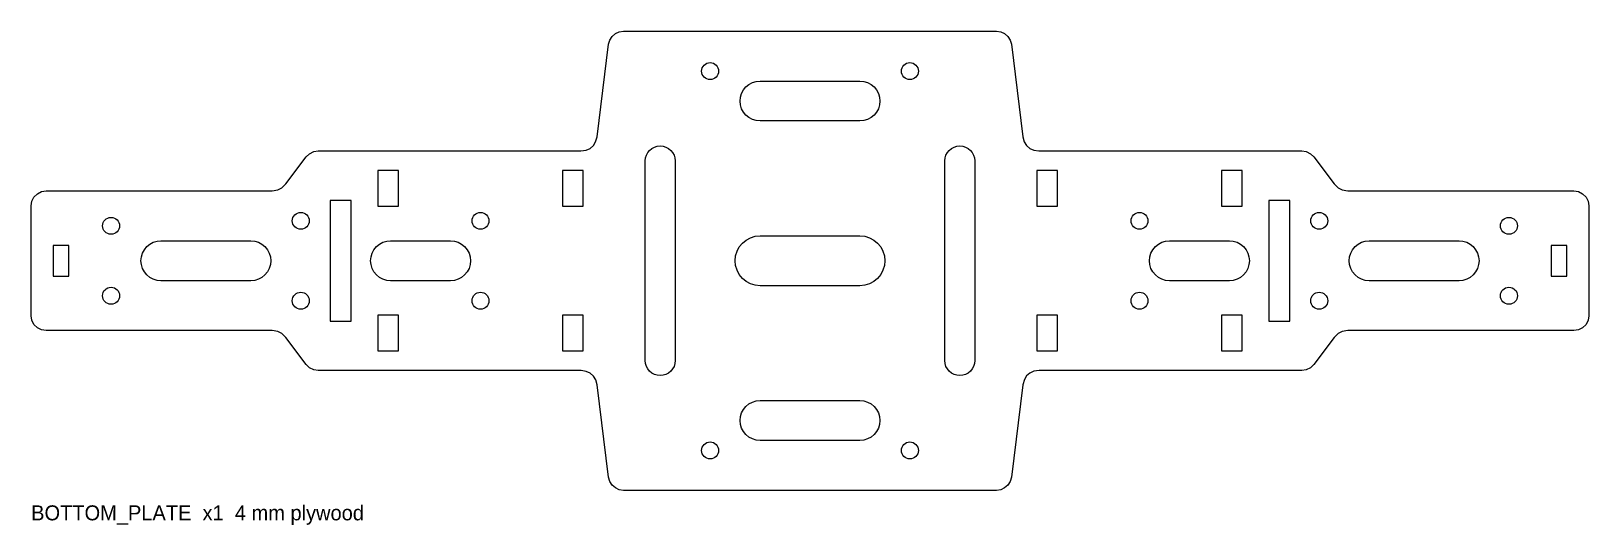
# Model space of a CAD drawing. Header units: millimetres. Extents: x -156 to 156, y -53 to 46.
import ezdxf

# ---------------------------------------------------------------- set-up
doc = ezdxf.new("R2010")
doc.units = ezdxf.units.MM
for name, color, linetype in [('CUT_INNER', 5, 'Continuous'), ('CUT_OUTER', 1, 'Continuous'), ('NOTES', 7, 'Continuous')]:
    doc.layers.add(name, color=color, linetype=linetype)

msp = doc.modelspace()

# ---------------------------------------------------------------- linework, layer by layer
at = {"layer": 'CUT_INNER'}
for points in [[(10, 36), (10.78, 35.92), (11.53, 35.7), (12.22, 35.33), (12.83, 34.83), (13.33, 34.22), (13.7, 33.53), (13.92, 32.78), (14, 32), (13.92, 31.22), (13.7, 30.47), (13.33, 29.78), (12.83, 29.17), (12.22, 28.67), (11.53, 28.3), (10.78, 28.08), (10, 28), (-10, 28), (-10.78, 28.08), (-11.53, 28.3), (-12.22, 28.67), (-12.83, 29.17), (-13.33, 29.78), (-13.7, 30.47), (-13.92, 31.22), (-14, 32), (-13.92, 32.78), (-13.7, 33.53), (-13.33, 34.22), (-12.83, 34.83), (-12.22, 35.33), (-11.53, 35.7), (-10.78, 35.92), (-10, 36)], [(-33, 20), (-32.94, 20.59), (-32.77, 21.15), (-32.49, 21.67), (-32.12, 22.12), (-31.67, 22.49), (-31.15, 22.77), (-30.59, 22.94), (-30, 23), (-29.41, 22.94), (-28.85, 22.77), (-28.33, 22.49), (-27.88, 22.12), (-27.51, 21.67), (-27.23, 21.15), (-27.06, 20.59), (-27, 20), (-27, -20), (-27.06, -20.59), (-27.23, -21.15), (-27.51, -21.67), (-27.88, -22.12), (-28.33, -22.49), (-28.85, -22.77), (-29.41, -22.94), (-30, -23), (-30.59, -22.94), (-31.15, -22.77), (-31.67, -22.49), (-32.12, -22.12), (-32.49, -21.67), (-32.77, -21.15), (-32.94, -20.59), (-33, -20)], [(27, 20), (27.06, 20.59), (27.23, 21.15), (27.51, 21.67), (27.88, 22.12), (28.33, 22.49), (28.85, 22.77), (29.41, 22.94), (30, 23), (30.59, 22.94), (31.15, 22.77), (31.67, 22.49), (32.12, 22.12), (32.49, 21.67), (32.77, 21.15), (32.94, 20.59), (33, 20), (33, -20), (32.94, -20.59), (32.77, -21.15), (32.49, -21.67), (32.12, -22.12), (31.67, -22.49), (31.15, -22.77), (30.59, -22.94), (30, -23), (29.41, -22.94), (28.85, -22.77), (28.33, -22.49), (27.88, -22.12), (27.51, -21.67), (27.23, -21.15), (27.06, -20.59), (27, -20)], [(-82.42, 10.93), (-82.42, 18.07), (-86.58, 18.07), (-86.58, 10.93)], [(-45.42, 10.93), (-45.42, 18.07), (-49.58, 18.07), (-49.58, 10.93)], [(49.58, 10.93), (49.58, 18.07), (45.42, 18.07), (45.42, 10.93)], [(86.58, 10.93), (86.58, 18.07), (82.42, 18.07), (82.42, 10.93)], [(-91.92, -12.07), (-91.92, 12.07), (-96.08, 12.07), (-96.08, -12.07)], [(96.08, -12.07), (96.08, 12.07), (91.92, 12.07), (91.92, -12.07)], [(-130, -4), (-130.78, -3.92), (-131.53, -3.7), (-132.22, -3.33), (-132.83, -2.83), (-133.33, -2.22), (-133.7, -1.53), (-133.92, -0.78), (-134, 0), (-133.92, 0.78), (-133.7, 1.53), (-133.33, 2.22), (-132.83, 2.83), (-132.22, 3.33), (-131.53, 3.7), (-130.78, 3.92), (-130, 4), (-112, 4), (-111.22, 3.92), (-110.47, 3.7), (-109.78, 3.33), (-109.17, 2.83), (-108.67, 2.22), (-108.3, 1.53), (-108.08, 0.78), (-108, 0), (-108.08, -0.78), (-108.3, -1.53), (-108.67, -2.22), (-109.17, -2.83), (-109.78, -3.33), (-110.47, -3.7), (-111.22, -3.92), (-112, -4)], [(-84, -4), (-84.78, -3.92), (-85.53, -3.7), (-86.22, -3.33), (-86.83, -2.83), (-87.33, -2.22), (-87.7, -1.53), (-87.92, -0.78), (-88, 0), (-87.92, 0.78), (-87.7, 1.53), (-87.33, 2.22), (-86.83, 2.83), (-86.22, 3.33), (-85.53, 3.7), (-84.78, 3.92), (-84, 4), (-72, 4), (-71.22, 3.92), (-70.47, 3.7), (-69.78, 3.33), (-69.17, 2.83), (-68.67, 2.22), (-68.3, 1.53), (-68.08, 0.78), (-68, 0), (-68.08, -0.78), (-68.3, -1.53), (-68.67, -2.22), (-69.17, -2.83), (-69.78, -3.33), (-70.47, -3.7), (-71.22, -3.92), (-72, -4)], [(10, 5), (10.98, 4.9), (11.91, 4.62), (12.78, 4.16), (13.54, 3.54), (14.16, 2.78), (14.62, 1.91), (14.9, 0.98), (15, 0), (14.9, -0.98), (14.62, -1.91), (14.16, -2.78), (13.54, -3.54), (12.78, -4.16), (11.91, -4.62), (10.98, -4.9), (10, -5), (-10, -5), (-10.98, -4.9), (-11.91, -4.62), (-12.78, -4.16), (-13.54, -3.54), (-14.16, -2.78), (-14.62, -1.91), (-14.9, -0.98), (-15, 0), (-14.9, 0.98), (-14.62, 1.91), (-14.16, 2.78), (-13.54, 3.54), (-12.78, 4.16), (-11.91, 4.62), (-10.98, 4.9), (-10, 5)], [(84, 4), (84.78, 3.92), (85.53, 3.7), (86.22, 3.33), (86.83, 2.83), (87.33, 2.22), (87.7, 1.53), (87.92, 0.78), (88, 0), (87.92, -0.78), (87.7, -1.53), (87.33, -2.22), (86.83, -2.83), (86.22, -3.33), (85.53, -3.7), (84.78, -3.92), (84, -4), (72, -4), (71.22, -3.92), (70.47, -3.7), (69.78, -3.33), (69.17, -2.83), (68.67, -2.22), (68.3, -1.53), (68.08, -0.78), (68, 0), (68.08, 0.78), (68.3, 1.53), (68.67, 2.22), (69.17, 2.83), (69.78, 3.33), (70.47, 3.7), (71.22, 3.92), (72, 4)], [(130, 4), (130.78, 3.92), (131.53, 3.7), (132.22, 3.33), (132.83, 2.83), (133.33, 2.22), (133.7, 1.53), (133.92, 0.78), (134, 0), (133.92, -0.78), (133.7, -1.53), (133.33, -2.22), (132.83, -2.83), (132.22, -3.33), (131.53, -3.7), (130.78, -3.92), (130, -4), (112, -4), (111.22, -3.92), (110.47, -3.7), (109.78, -3.33), (109.17, -2.83), (108.67, -2.22), (108.3, -1.53), (108.08, -0.78), (108, 0), (108.08, 0.78), (108.3, 1.53), (108.67, 2.22), (109.17, 2.83), (109.78, 3.33), (110.47, 3.7), (111.22, 3.92), (112, 4)], [(-148.43, -3.08), (-148.43, 3.08), (-151.57, 3.08), (-151.57, -3.08)], [(151.57, -3.08), (151.57, 3.08), (148.43, 3.08), (148.43, -3.08)], [(-82.42, -18.07), (-82.42, -10.93), (-86.58, -10.93), (-86.58, -18.07)], [(-45.42, -18.07), (-45.42, -10.93), (-49.58, -10.93), (-49.58, -18.07)], [(49.58, -18.07), (49.58, -10.93), (45.42, -10.93), (45.42, -18.07)], [(86.58, -18.07), (86.58, -10.93), (82.42, -10.93), (82.42, -18.07)], [(10, -28), (10.78, -28.08), (11.53, -28.3), (12.22, -28.67), (12.83, -29.17), (13.33, -29.78), (13.7, -30.47), (13.92, -31.22), (14, -32), (13.92, -32.78), (13.7, -33.53), (13.33, -34.22), (12.83, -34.83), (12.22, -35.33), (11.53, -35.7), (10.78, -35.92), (10, -36), (-10, -36), (-10.78, -35.92), (-11.53, -35.7), (-12.22, -35.33), (-12.83, -34.83), (-13.33, -34.22), (-13.7, -33.53), (-13.92, -32.78), (-14, -32), (-13.92, -31.22), (-13.7, -30.47), (-13.33, -29.78), (-12.83, -29.17), (-12.22, -28.67), (-11.53, -28.3), (-10.78, -28.08), (-10, -28)]]:
    msp.add_lwpolyline(points, close=True, dxfattribs=at)
for centre in [(-20, 38), (20, 38), (-102, 8), (-66, 8), (66, 8), (102, 8), (-140, 7), (140, 7), (-140, -7), (140, -7), (-102, -8), (-66, -8), (66, -8), (102, -8), (-20, -38), (20, -38)]:
    msp.add_circle(centre, 1.7, dxfattribs=at)
at = {"layer": 'CUT_OUTER'}
msp.add_lwpolyline([(-156, 11), (-155.85, 11.93), (-155.43, 12.76), (-154.76, 13.43), (-153.93, 13.85), (-153, 14), (-107.74, 14), (-106.6, 14.18), (-105.79, 14.58), (-104.97, 15.38), (-100.9, 20.8), (-100.24, 21.45), (-99.41, 21.86), (-98.5, 22), (-45.87, 22), (-44.81, 22.15), (-44.03, 22.51), (-43.39, 23.08), (-42.94, 23.81), (-42.65, 24.84), (-40.33, 43.37), (-40.1, 44.21), (-39.64, 44.94), (-38.99, 45.51), (-38.21, 45.88), (-37.35, 46), (37.35, 46), (38.21, 45.88), (38.99, 45.51), (39.64, 44.94), (40.1, 44.21), (40.33, 43.37), (42.64, 24.85), (42.93, 23.82), (43.38, 23.09), (44.02, 22.52), (44.8, 22.16), (45.86, 22.01), (98.5, 22), (99.41, 21.86), (100.24, 21.44), (100.9, 20.8), (104.96, 15.39), (105.78, 14.59), (106.6, 14.18), (107.73, 14), (153, 14), (153.93, 13.85), (154.76, 13.43), (155.43, 12.76), (155.85, 11.93), (156, 11), (156, -11), (155.85, -11.93), (155.43, -12.76), (154.76, -13.43), (153.93, -13.85), (153, -14), (107.74, -14), (106.6, -14.18), (105.79, -14.58), (104.97, -15.38), (100.9, -20.8), (100.24, -21.45), (99.41, -21.86), (98.5, -22), (45.87, -22), (44.81, -22.15), (44.03, -22.51), (43.39, -23.08), (42.94, -23.81), (42.65, -24.84), (40.33, -43.37), (40.1, -44.21), (39.64, -44.94), (38.99, -45.51), (38.21, -45.88), (37.35, -46), (-37.35, -46), (-38.21, -45.88), (-38.99, -45.51), (-39.64, -44.94), (-40.1, -44.21), (-40.33, -43.37), (-42.64, -24.85), (-42.93, -23.82), (-43.38, -23.09), (-44.02, -22.52), (-44.8, -22.16), (-45.86, -22.01), (-98.5, -22), (-99.41, -21.86), (-100.24, -21.44), (-100.9, -20.8), (-104.96, -15.39), (-105.78, -14.59), (-106.6, -14.18), (-107.73, -14), (-153, -14), (-153.93, -13.85), (-154.76, -13.43), (-155.43, -12.76), (-155.85, -11.93), (-156, -11)], close=True, dxfattribs=at)

# ---------------------------------------------------------------- texts
at = {"layer": 'NOTES'}
msp.add_text('BOTTOM_PLATE  x1  4 mm plywood', height=3, dxfattribs=at).set_placement((-156, -52))

doc.saveas('drawing.dxf')
